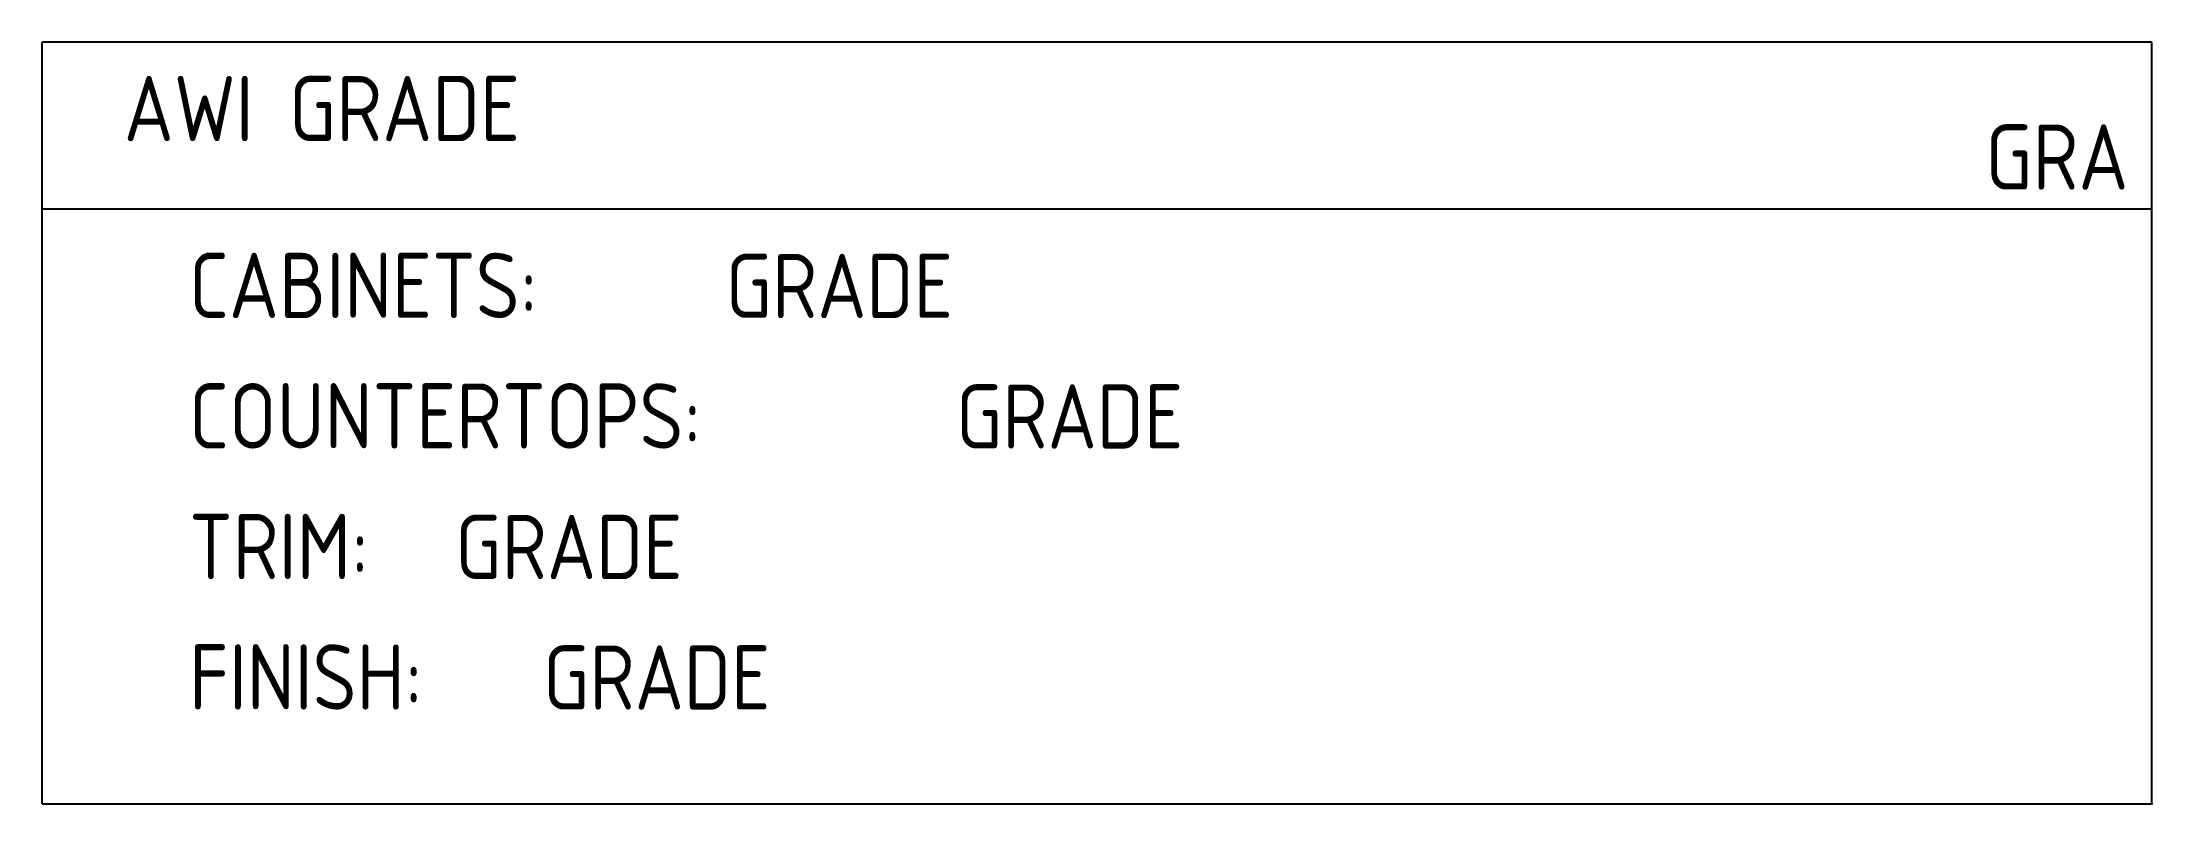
# Model space of a CAD drawing. Header units: millimetres. Extents: x -45.2 to 0, y -16.3 to 0.
import ezdxf
from ezdxf.enums import TextEntityAlignment as Align

# ---------------------------------------------------------------- set-up
doc = ezdxf.new("R2010")
doc.units = ezdxf.units.MM
doc.header["$LTSCALE"] = 150
doc.layers.add('1_8_TEXT', color=7, linetype='Continuous')
doc.styles.get("Standard").update_dxf_attribs({"font": 'archquik.shx', "width": 0.85})

msp = doc.modelspace()

# ---------------------------------------------------------------- linework, layer by layer
at = {"layer": '1_8_TEXT', "color": 6}
for p, q in [((0, 0), (-45.231, 0)), ((-45.231, -16.327), (-45.231, 0)), ((0, -16.327), (0, 0)), ((0, -3.58), (-45.231, -3.58)), ((-45.231, -16.327), (0, -16.327))]:
    msp.add_line(p, q, dxfattribs=at)
at = {"layer": '1_8_TEXT'}
msp.add_point((0, -16.327), dxfattribs=at)

# ---------------------------------------------------------------- texts
for s, height, p in [('AWI GRADE', 1.399, (-43.482, -2.121)), ('CABINETS:', 1.399, (-42.083, -5.913)), ('COUNTERTOPS:', 1.39899, (-42.083, -8.711)), ('TRIM:', 1.399, (-42.083, -11.509)), ('FINISH:', 1.399, (-42.083, -14.307))]:
    msp.add_text(s, height=height, dxfattribs=at).set_placement(p)
msp.add_text('GRA', height=1.399, dxfattribs=at).set_placement((-0.5, -3.58), align=Align.BOTTOM_RIGHT)
at = {"layer": '1_8_TEXT', "flags": 8}
for p in [(-30.577, -5.913), (-25.639, -8.711), (-36.375, -11.509), (-34.492, -14.307)]:
    msp.add_attdef('GRADE', p, '####', height=1.377, dxfattribs=at)

doc.saveas('drawing.dxf')
